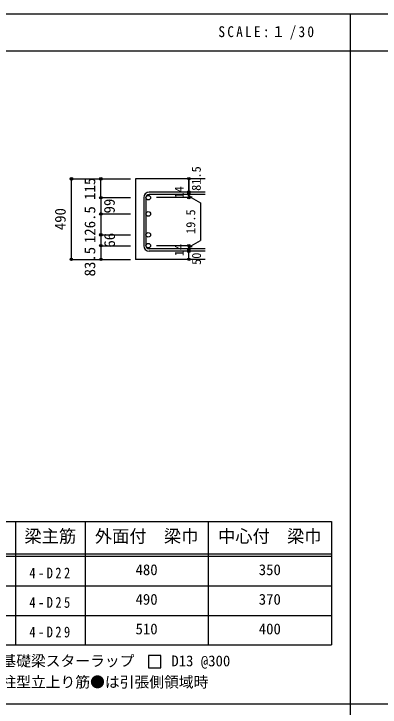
# Model space of a CAD drawing. Units: millimetres at full size, sheet at 1:30, with parts at other scales. Extents: x -5973 to 5954, y -4195 to 4201.
# Drawn here: x -3171 to -942, y -15 to 4201 of the extents above; entities that cross this region are included whole.
import ezdxf
from ezdxf.enums import TextEntityAlignment as Align

# ---------------------------------------------------------------- set-up
doc = ezdxf.new("R2010")
doc.units = ezdxf.units.MM
doc.header["$LTSCALE"] = 30
doc.header["$PDMODE"] = 32
doc.header["$PDSIZE"] = 15
for name, color, linetype in [('0-1_躯体線', 2, 'Continuous'), ('0-5_基礎梁筋', 7, 'Continuous'), ('0-6_スタラップ筋', 7, 'Continuous'), ('0-D_寸法', 4, 'Continuous'), ('6-7_文字', 7, 'Continuous'), ('6-E_枠', 7, 'Continuous'), ('F-0_枠', 6, 'Continuous')]:
    doc.layers.add(name, color=color, linetype=linetype)
doc.styles.add('ＭＳ ゴシック', font='')
doc.styles.get('ＭＳ ゴシック').set_extended_font_data('MS Gothic')

msp = doc.modelspace()

# ---------------------------------------------------------------- linework, layer by layer
at = {"layer": '0-1_躯体線'}
for p, q in [((-2005.8, 3198.3), (-2430.8, 3198.3)), ((-2430.8, 3198.3), (-2430.8, 2707.8)), ((-2005.8, 2707.8), (-2430.8, 2707.8))]:
    msp.add_line(p, q, dxfattribs=at)
at = {"layer": '0-5_基礎梁筋', "color": 3}
for centre in [(-2352.8, 3083.37), (-2352.8, 2984.3), (-2352.8, 2857.3), (-2352.8, 2791.3)]:
    msp.add_circle(centre, 14, dxfattribs=at)
at = {"layer": '0-5_基礎梁筋'}
for p in [(-2820.8, 3198.3), (-2820.8, 2707.8)]:
    msp.add_point(p, dxfattribs=at)
at = {"layer": '0-6_スタラップ筋'}
for p, q in [((-2380.8, 3083.37), (-2380.8, 2791.3)), ((-2366.8, 3083.37), (-2366.8, 2791.3)), ((-2005.8, 3116.87), (-2347.3, 3116.87)), ((-2005.8, 3102.87), (-2347.3, 3102.87)), ((-2005.8, 2771.8), (-2347.3, 2771.8)), ((-2005.8, 2757.8), (-2347.3, 2757.8))]:
    msp.add_line(p, q, dxfattribs=at)
for centre, radius, start, end in [((-2347.3, 3083.37), 33.5, 90, 180), ((-2347.3, 3083.37), 19.5, 90, 180), ((-2347.3, 2791.3), 33.5, 180, 270), ((-2347.3, 2791.3), 19.5, 180, 270)]:
    msp.add_arc(centre, radius, start, end, dxfattribs=at)
at = {"layer": '0-D_寸法'}
for p, q in [((-2820.8, 3198.3), (-2640.8, 3198.3)), ((-2820.8, 3198.3), (-2640.8, 3198.3)), ((-2820.8, 2707.8), (-2820.8, 3198.3)), ((-2640.8, 3198.3), (-2460.8, 3198.3)), ((-2640.8, 3198.3), (-2460.8, 3198.3)), ((-2640.8, 3083.37), (-2640.8, 3198.3)), ((-2640.8, 3083.37), (-2460.8, 3083.37)), ((-2640.8, 3083.37), (-2640.8, 2984.3)), ((-2105.8, 3083.37), (-2301.89, 3083.37)), ((-2105.8, 3102.87), (-2105.8, 3116.87)), ((-2105.8, 3102.87), (-2105.8, 3083.37)), ((-2105.8, 3093.12), (-2086.48, 3087.94)), ((-2105.8, 3093.12), (-2035.74, 3052.67)), ((-2035.74, 3052.67), (-2035.74, 2822)), ((-2640.8, 2984.3), (-2460.8, 2984.3)), ((-2640.8, 2984.3), (-2460.8, 2984.3)), ((-2640.8, 2984.3), (-2640.8, 2857.3)), ((-2640.8, 2857.3), (-2460.8, 2857.3)), ((-2640.8, 2857.3), (-2460.8, 2857.3)), ((-2640.8, 2791.3), (-2460.8, 2791.3)), ((-2105.8, 2791.3), (-2301.89, 2791.3)), ((-2105.8, 2781.55), (-2035.74, 2822)), ((-2105.8, 2771.8), (-2105.8, 2791.3)), ((-2105.8, 2781.55), (-2086.48, 2786.73)), ((-2105.8, 2757.8), (-2105.8, 2771.8)), ((-2105.8, 2707.8), (-2105.8, 2757.8)), ((-2820.8, 2707.8), (-2640.8, 2707.8)), ((-2640.8, 2707.8), (-2460.8, 2707.8))]:
    msp.add_line(p, q, dxfattribs=at)
for points in [[(-2105.8, 3198.3), (-2105.8, 3116.87), (-2105.8, 3198.3)], [(-2640.8, 2857.3), (-2640.8, 2791.3), (-2640.8, 2707.8)]]:
    msp.add_lwpolyline(points, dxfattribs=at)
for centre, radius in [((-2820.8, 3198.3), 8), ((-2820.8, 3198.3), 7.2), ((-2820.8, 3198.3), 6.4), ((-2640.8, 3198.3), 8), ((-2640.8, 3198.3), 7.2), ((-2640.8, 3198.3), 6.4), ((-2820.8, 3198.3), 5.6), ((-2820.8, 3198.3), 4.8), ((-2820.8, 3198.3), 4), ((-2820.8, 3198.3), 3.2), ((-2820.8, 3198.3), 2.4), ((-2820.8, 3198.3), 1.6), ((-2820.8, 3198.3), 0.8), ((-2640.8, 3198.3), 5.6), ((-2640.8, 3198.3), 4.8), ((-2640.8, 3198.3), 4), ((-2640.8, 3198.3), 3.2), ((-2640.8, 3198.3), 2.4), ((-2640.8, 3198.3), 1.6), ((-2640.8, 3198.3), 0.8), ((-2105.8, 3198.3), 4), ((-2105.8, 3198.3), 3.6), ((-2105.8, 3198.3), 3.2), ((-2105.8, 3198.3), 2.8), ((-2105.8, 3198.3), 2.4), ((-2105.8, 3198.3), 2), ((-2105.8, 3198.3), 1.6), ((-2105.8, 3198.3), 1.2), ((-2105.8, 3198.3), 0.8), ((-2105.8, 3198.3), 0.4), ((-2105.8, 3116.87), 4), ((-2105.8, 3116.87), 3.6), ((-2640.8, 3083.37), 8), ((-2640.8, 3083.37), 7.2), ((-2640.8, 3083.37), 6.4), ((-2640.8, 3083.37), 5.6), ((-2640.8, 3083.37), 4.8), ((-2640.8, 3083.37), 4), ((-2640.8, 3083.37), 3.2), ((-2640.8, 3083.37), 2.4), ((-2640.8, 3083.37), 1.6), ((-2640.8, 3083.37), 0.8), ((-2105.8, 3102.87), 4), ((-2105.8, 3083.37), 4), ((-2105.8, 3102.87), 3.6), ((-2105.8, 3083.37), 3.6), ((-2105.8, 3116.87), 3.2), ((-2105.8, 3102.87), 3.2), ((-2105.8, 3083.37), 3.2), ((-2105.8, 3116.87), 2.8), ((-2105.8, 3102.87), 2.8), ((-2105.8, 3083.37), 2.8), ((-2105.8, 3116.87), 2.4), ((-2105.8, 3102.87), 2.4), ((-2105.8, 3083.37), 2.4), ((-2105.8, 3116.87), 2), ((-2105.8, 3102.87), 2), ((-2105.8, 3083.37), 2), ((-2105.8, 3116.87), 1.6), ((-2105.8, 3102.87), 1.6), ((-2105.8, 3083.37), 1.6), ((-2105.8, 3116.87), 1.2), ((-2105.8, 3102.87), 1.2), ((-2105.8, 3083.37), 1.2), ((-2105.8, 3116.87), 0.8), ((-2105.8, 3102.87), 0.8), ((-2105.8, 3083.37), 0.8), ((-2105.8, 3116.87), 0.4), ((-2105.8, 3102.87), 0.4), ((-2105.8, 3083.37), 0.4), ((-2640.8, 2984.3), 8), ((-2640.8, 2984.3), 7.2), ((-2640.8, 2984.3), 6.4), ((-2640.8, 2984.3), 5.6), ((-2640.8, 2984.3), 4.8), ((-2640.8, 2984.3), 4), ((-2640.8, 2984.3), 3.2), ((-2640.8, 2984.3), 2.4), ((-2640.8, 2984.3), 1.6), ((-2640.8, 2984.3), 0.8), ((-2640.8, 2857.3), 8), ((-2640.8, 2857.3), 7.2), ((-2640.8, 2857.3), 6.4), ((-2640.8, 2857.3), 5.6), ((-2640.8, 2857.3), 4.8), ((-2640.8, 2857.3), 4), ((-2640.8, 2857.3), 3.2), ((-2640.8, 2857.3), 2.4), ((-2640.8, 2857.3), 1.6), ((-2640.8, 2857.3), 0.8), ((-2640.8, 2791.3), 8), ((-2640.8, 2791.3), 7.2), ((-2640.8, 2791.3), 6.4), ((-2640.8, 2791.3), 5.6), ((-2640.8, 2791.3), 4.8), ((-2640.8, 2791.3), 4), ((-2640.8, 2791.3), 3.2), ((-2640.8, 2791.3), 2.4), ((-2640.8, 2791.3), 1.6), ((-2640.8, 2791.3), 0.8), ((-2105.8, 2791.3), 4), ((-2105.8, 2791.3), 3.6), ((-2105.8, 2791.3), 3.2), ((-2105.8, 2791.3), 2.8), ((-2105.8, 2791.3), 2.4), ((-2105.8, 2791.3), 2), ((-2105.8, 2791.3), 1.6), ((-2105.8, 2791.3), 1.2), ((-2105.8, 2791.3), 0.8), ((-2105.8, 2791.3), 0.4), ((-2105.8, 2771.8), 4), ((-2105.8, 2757.8), 4), ((-2105.8, 2771.8), 3.6), ((-2105.8, 2757.8), 3.6), ((-2105.8, 2771.8), 3.2), ((-2105.8, 2757.8), 3.2), ((-2105.8, 2771.8), 2.8), ((-2105.8, 2757.8), 2.8), ((-2105.8, 2771.8), 2.4), ((-2105.8, 2757.8), 2.4), ((-2105.8, 2771.8), 2), ((-2105.8, 2757.8), 2), ((-2105.8, 2771.8), 1.6), ((-2105.8, 2757.8), 1.6), ((-2105.8, 2771.8), 1.2), ((-2105.8, 2757.8), 1.2), ((-2105.8, 2771.8), 0.8), ((-2105.8, 2757.8), 0.8), ((-2105.8, 2771.8), 0.4), ((-2105.8, 2757.8), 0.4), ((-2820.8, 2707.8), 7.2), ((-2820.8, 2707.8), 6.4), ((-2820.8, 2707.8), 5.6), ((-2820.8, 2707.8), 4.8), ((-2820.8, 2707.8), 4), ((-2820.8, 2707.8), 3.2), ((-2820.8, 2707.8), 2.4), ((-2820.8, 2707.8), 1.6), ((-2820.8, 2707.8), 0.8), ((-2640.8, 2707.8), 7.2), ((-2640.8, 2707.8), 6.4), ((-2640.8, 2707.8), 5.6), ((-2640.8, 2707.8), 4.8), ((-2640.8, 2707.8), 4), ((-2640.8, 2707.8), 3.2), ((-2640.8, 2707.8), 2.4), ((-2640.8, 2707.8), 1.6), ((-2640.8, 2707.8), 0.8), ((-2105.8, 2707.8), 4), ((-2105.8, 2707.8), 3.6), ((-2105.8, 2707.8), 3.2), ((-2105.8, 2707.8), 2.8), ((-2105.8, 2707.8), 2.4), ((-2105.8, 2707.8), 2), ((-2105.8, 2707.8), 1.6), ((-2105.8, 2707.8), 1.2), ((-2105.8, 2707.8), 0.8), ((-2105.8, 2707.8), 0.4)]:
    msp.add_circle(centre, radius, dxfattribs=at)
at = {"layer": '0-D_寸法', "color": 7}
for p in [(-2820.8, 3198.3), (-2640.8, 3198.3), (-2105.8, 3198.3), (-2105.8, 3116.87), (-2640.8, 3083.37), (-2640.8, 3083.37), (-2105.8, 3102.87), (-2105.8, 3083.37), (-2640.8, 2984.3), (-2640.8, 2984.3), (-2640.8, 2857.3), (-2640.8, 2857.3), (-2640.8, 2791.3), (-2640.8, 2791.3), (-2640.8, 2791.3), (-2105.8, 2791.3), (-2105.8, 2791.3), (-2105.8, 2771.8), (-2105.8, 2757.8), (-2820.8, 2707.8), (-2640.8, 2707.8), (-2105.8, 2707.8)]:
    msp.add_point(p, dxfattribs=at)
at = {"layer": '6-7_文字'}
msp.add_lwpolyline([(-2351.15, 222.96), (-2276.15, 222.96), (-2276.15, 297.96), (-2351.15, 297.96)], close=True, dxfattribs=at)
at = {"layer": '6-E_枠', "color": 3}
for p, q in [((-3400.52, 1112.77), (-1238, 1112.77)), ((-1238, 1112.77), (-1238, 362.77)), ((-3400.52, 362.77), (-1238, 362.77))]:
    msp.add_line(p, q, dxfattribs=at)
at = {"layer": '6-E_枠'}
for p, q in [((-3160.52, 1112.77), (-3160.52, 362.77)), ((-2738, 1112.77), (-2738, 362.77)), ((-1988, 1112.77), (-1988, 362.77)), ((-3400.52, 917.77), (-1238, 917.77)), ((-3400.52, 902.77), (-1238, 902.77)), ((-3400.52, 722.77), (-1238, 722.77)), ((-3400.52, 542.77), (-1238, 542.77))]:
    msp.add_line(p, q, dxfattribs=at)
at = {"layer": 'F-0_枠'}
msp.add_line((-5972.88, 4201.15), (5954.1, 4201.15), dxfattribs=at)
at = {"layer": 'F-0_枠', "color": 2}
for p, q in [((-1124.64, 4201.15), (-1124.64, -4195.24)), ((-5972.88, 3976.15), (3723.6, 3976.15)), ((3723.6, 2.95), (-5972.88, 2.95))]:
    msp.add_line(p, q, dxfattribs=at)

# ---------------------------------------------------------------- texts
at = {"layer": '0-D_寸法', "style": 'ＭＳ ゴシック'}
for s, height, p in [('81.5', 54.99, (-2016.9, 3124.71)), ('115', 65.98, (-2655.8, 3069.95)), ('14', 54.99, (-2121.03, 3078.2)), ('99', 65.98, (-2536.98, 2987.4)), ('490', 65.98, (-2835.8, 2885.55)), ('126.5', 65.98, (-2655.41, 2807.01)), ('19.5', 54.99, (-2050.74, 2862.33)), ('66', 65.98, (-2535.8, 2779.3)), ('14', 54.99, (-2121.06, 2727.12)), ('83.5', 65.98, (-2655.8, 2604.3)), ('50', 54.99, (-2015.8, 2674.3))]:
    msp.add_text(s, height=height, rotation=90, dxfattribs=at).set_placement(p, align=Align.BOTTOM_LEFT)
at = {"layer": '6-7_文字', "color": 2, "style": 'ＭＳ ゴシック'}
for s, p in [('梁主筋', (-3106.76, 962.77)), ('外面付\u3000梁巾', (-2678, 962.77)), ('中心付\u3000梁巾', (-1928, 962.77))]:
    msp.add_text(s, height=76.98, dxfattribs=at).set_placement(p, align=Align.BOTTOM_LEFT)
at = {"layer": '6-7_文字', "style": 'ＭＳ ゴシック'}
for s, p in [('480', (-2430.5, 767.77)), ('350', (-1680.5, 767.77)), ('490', (-2430.5, 587.77)), ('370', (-1680.5, 587.77)), ('510', (-2430.5, 407.77)), ('400', (-1680.5, 407.77)), ('※ 基礎梁スターラップ     D13 @300', (-3381.96, 213.19)), ('※ 柱型立上り筋●は引張側領域時', (-3381.96, 84.68))]:
    msp.add_text(s, height=65.98, dxfattribs=at).set_placement(p, align=Align.BOTTOM_LEFT)
at = {"layer": '6-7_文字', "color": 2, "insert": (-1925.98, 4043.65), "char_height": 65.98, "attachment_point": 7, "style": 'ＭＳ ゴシック'}
msp.add_mtext('\\T1.34;\\W0.9;SCALE:１/30', dxfattribs=at)
at = {"layer": '6-7_文字', "char_height": 65.98, "attachment_point": 7, "style": 'ＭＳ ゴシック'}
for s, insert in [('\\T1.38;\\W0.85;4-D22', (-3076.76, 767.77)), ('\\T1.38;\\W0.85;4-D25', (-3076.76, 587.77)), ('\\T1.38;\\W0.85;4-D29', (-3076.76, 407.77))]:
    msp.add_mtext(s, dxfattribs=dict(at, insert=insert))

doc.saveas('drawing.dxf')
